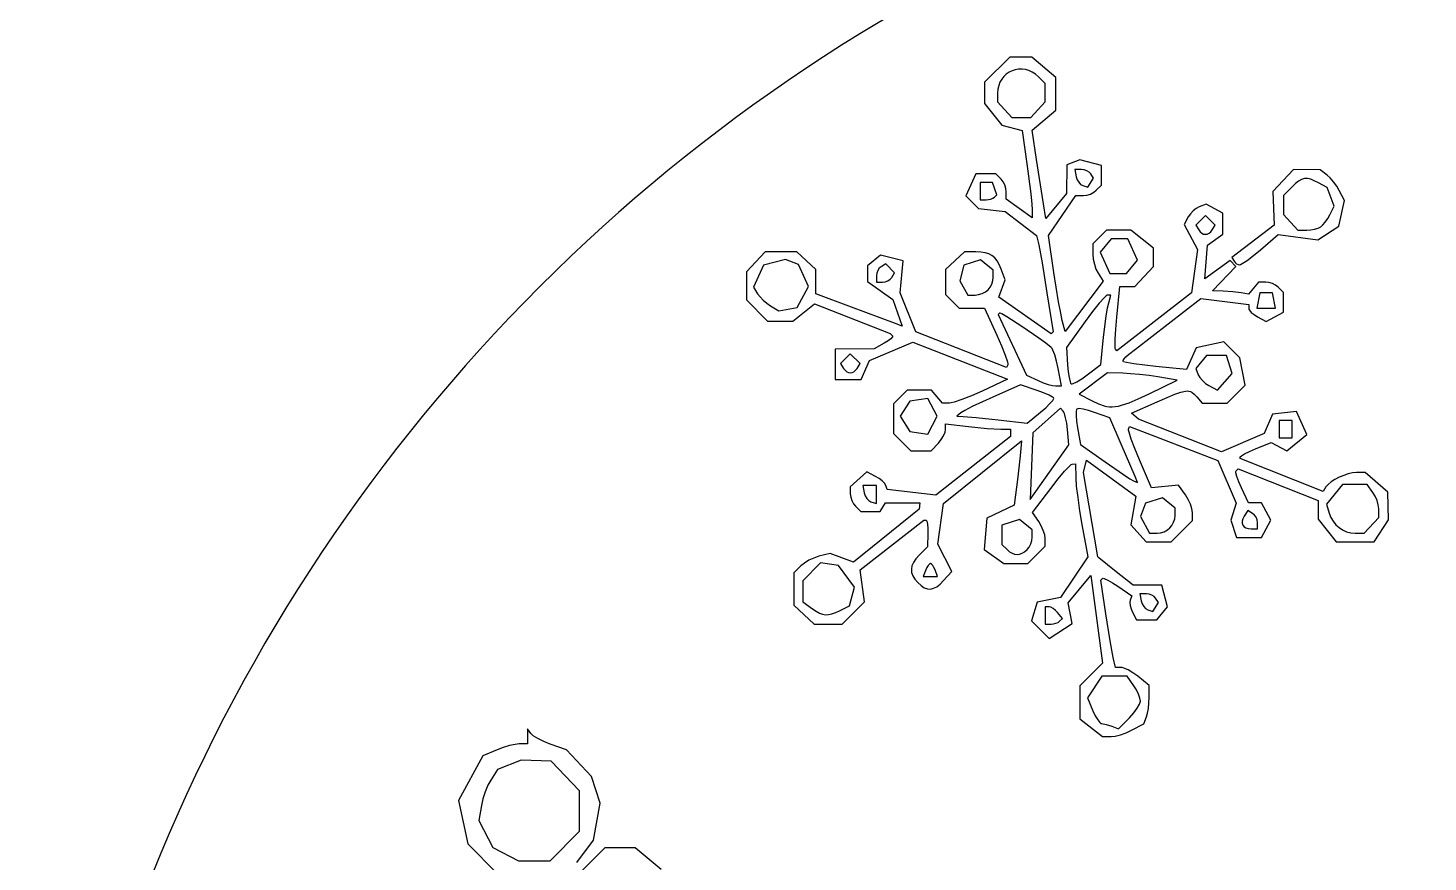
# Model space of a CAD drawing. Extents: x 0.12 to 3.38, y 0.25 to 4.33.
# Drawn here: x 0.125 to 1.427, y 2.493 to 3.269 of the extents above; entities that cross this region are included whole.
import ezdxf

# ---------------------------------------------------------------- set-up
doc = ezdxf.new("R2010")
doc.units = 0
doc.layers.add('LAYER_1', color=18, linetype='CONTINUOUS')

msp = doc.modelspace()

# ---------------------------------------------------------------- linework, layer by layer
at = {"layer": 'LAYER_1'}
msp.add_lwpolyline([(1.75, 3.5043, 0.414214), (0.125, 1.8793, 0.414214), (1.75, 0.2543, 0.414214), (3.375, 1.8793, 0.414214)], format="xyb", close=True, dxfattribs=at)
for points in [[(1.1034, 2.6263), (1.1246, 2.6096), (1.1324, 2.6096), (1.1362, 2.6101), (1.1411, 2.6113), (1.1464, 2.6132), (1.1515, 2.6155), (1.1629, 2.6214), (1.1654, 2.6279), (1.1663, 2.6313), (1.1671, 2.6359), (1.1677, 2.6409), (1.1679, 2.6459), (1.1679, 2.6573), (1.1572, 2.6657), (1.1527, 2.6689), (1.1483, 2.6716), (1.1444, 2.6734), (1.1428, 2.6739), (1.1416, 2.674), (1.1365, 2.674), (1.1344, 2.6831), (1.1315, 2.6988), (1.1276, 2.7237), (1.1229, 2.7553), (1.1245, 2.7568), (1.125, 2.757), (1.1261, 2.7567), (1.1293, 2.7553), (1.1337, 2.7528), (1.1388, 2.7495), (1.1516, 2.7405), (1.1502, 2.7365), (1.1499, 2.7344), (1.1503, 2.7316), (1.1511, 2.7285), (1.1524, 2.7254), (1.1561, 2.7184), (1.1749, 2.7184), (1.1849, 2.7303), (1.1798, 2.7506), (1.1529, 2.7506), (1.1372, 2.763), (1.1209, 2.7761), (1.1202, 2.7768), (1.1069, 2.8553), (1.1095, 2.8668), (1.1555, 2.8332), (1.1508, 2.8067), (1.1651, 2.7909), (1.1884, 2.7909), (1.2081, 2.8106), (1.2081, 2.818), (1.2076, 2.8216), (1.2063, 2.8259), (1.2042, 2.8304), (1.2017, 2.8345), (1.1953, 2.8437), (1.1699, 2.8412), (1.1588, 2.8673), (1.1545, 2.8777), (1.1512, 2.8865), (1.1492, 2.8928), (1.1487, 2.8948), (1.1487, 2.8958), (1.1497, 2.8982), (1.2317, 2.8665), (1.2488, 2.8267), (1.2439, 2.811), (1.249, 2.7949), (1.2723, 2.7949), (1.2809, 2.811), (1.2723, 2.8271), (1.2604, 2.8271), (1.2537, 2.8412), (1.2512, 2.8468), (1.2495, 2.8516), (1.2486, 2.8552), (1.2486, 2.8564), (1.2488, 2.857), (1.2506, 2.8588), (1.325, 2.8294), (1.325, 2.8121), (1.3417, 2.7909), (1.3771, 2.7909), (1.3906, 2.8114), (1.3899, 2.8372), (1.3688, 2.8553), (1.3607, 2.8553), (1.3571, 2.855), (1.353, 2.8541), (1.3488, 2.8527), (1.3446, 2.8509), (1.3407, 2.8489), (1.3372, 2.8466), (1.3344, 2.8443), (1.3323, 2.8419), (1.3297, 2.8378), (1.2525, 2.8683), (1.2525, 2.8698), (1.2536, 2.8709), (1.2567, 2.8727), (1.2613, 2.8749), (1.2669, 2.8774), (1.2814, 2.8834), (1.296, 2.8756), (1.3146, 2.8906), (1.3048, 2.9122), (1.2827, 2.9097), (1.2748, 2.8918), (1.2352, 2.8747), (1.1578, 2.9049), (1.1514, 2.9105), (1.1752, 2.9212), (1.1845, 2.9253), (1.1918, 2.9283), (1.1973, 2.9302), (1.2016, 2.9312), (1.2033, 2.9313), (1.2048, 2.9312), (1.2062, 2.9308), (1.2075, 2.9302), (1.2098, 2.9284), (1.2122, 2.9258), (1.2172, 2.9198), (1.2404, 2.9198), (1.2573, 2.9367), (1.2523, 2.962), (1.2373, 2.977), (1.2117, 2.9714), (1.2025, 2.9513), (1.1741, 2.9541), (1.1535, 2.9566), (1.1469, 2.9577), (1.144, 2.9585), (1.1438, 2.959), (1.1438, 2.9595), (1.1447, 2.9611), (1.1463, 2.9631), (1.1487, 2.9651), (1.1551, 2.9701), (1.216, 3.0174), (1.2605, 3.0118), (1.2605, 3.0082), (1.2607, 3.0074), (1.2611, 3.0065), (1.2629, 3.0044), (1.2654, 3.0023), (1.2686, 3.0003), (1.2766, 2.996), (1.2927, 3.0046), (1.2927, 3.0229), (1.2879, 3.0277), (1.2855, 3.0296), (1.2825, 3.0311), (1.2793, 3.0322), (1.2763, 3.0326), (1.2696, 3.0326), (1.2602, 3.0212), (1.2533, 3.0226), (1.2456, 3.0236), (1.2366, 3.0242), (1.2268, 3.0245), (1.2485, 3.0472), (1.2433, 3.0525), (1.2195, 3.0355), (1.222, 3.0668), (1.2363, 3.0773), (1.2363, 3.0967), (1.2208, 3.105), (1.2144, 3.1026), (1.2116, 3.1011), (1.2087, 3.0988), (1.2062, 3.0961), (1.2042, 3.0932), (1.2005, 3.0863), (1.2128, 3.0628), (1.2074, 3.0225), (1.1378, 2.9686), (1.1364, 2.97), (1.1362, 2.9708), (1.1361, 2.9728), (1.1363, 2.9793), (1.1369, 2.9887), (1.1379, 2.9999), (1.1407, 3.0285), (1.1544, 3.0285), (1.1719, 3.0472), (1.1719, 3.0642), (1.1507, 3.0809), (1.1282, 3.0809), (1.1155, 3.0682), (1.1155, 3.0584), (1.1159, 3.054), (1.1169, 3.0492), (1.1184, 3.0447), (1.1203, 3.0409), (1.1251, 3.0333), (1.0898, 2.9866), (1.087, 2.9969), (1.0856, 3.0036), (1.0836, 3.0143), (1.0792, 3.0415), (1.0741, 3.0758), (1.0998, 3.1131), (1.1068, 3.1131), (1.1099, 3.1135), (1.1132, 3.1145), (1.1163, 3.1161), (1.1187, 3.118), (1.1236, 3.1228), (1.1236, 3.1412), (1.1034, 3.1462), (1.0913, 3.1416), (1.091, 3.1151), (1.0718, 3.0916), (1.0695, 3.1054), (1.063, 3.1465), (1.0589, 3.1738), (1.0809, 3.1926), (1.0809, 3.2229), (1.0586, 3.242), (1.0383, 3.242), (1.0148, 3.2185), (1.0148, 3.1988), (1.0308, 3.1785), (1.0498, 3.1737), (1.0545, 3.1404), (1.0577, 3.1147), (1.0587, 3.1052), (1.0591, 3.0998), (1.0591, 3.0924), (1.0349, 3.1096), (1.0349, 3.1166), (1.0345, 3.1197), (1.0335, 3.123), (1.032, 3.126), (1.0301, 3.1284), (1.0253, 3.1333), (1.0066, 3.1333), (0.9972, 3.1128), (1.009, 3.1011), (1.0339, 3.0982), (1.0632, 3.0758), (1.0652, 3.0673), (1.0683, 3.0506), (1.0728, 3.0225), (1.0785, 2.9862), (1.0767, 2.9843), (1.0281, 3.0185), (1.0338, 3.0346), (1.0301, 3.0446), (1.0283, 3.0488), (1.0264, 3.0522), (1.0242, 3.055), (1.0216, 3.0572), (1.0187, 3.0588), (1.0152, 3.0599), (1.0112, 3.0605), (1.0065, 3.0607), (0.9962, 3.0608), (0.9785, 3.0443), (0.9785, 3.021), (0.9912, 3.0084), (1.0148, 3.0084), (1.0263, 2.9832), (1.0306, 2.9732), (1.034, 2.9647), (1.0361, 2.9585), (1.0365, 2.9566), (1.0365, 2.9556), (1.0351, 2.9531), (0.9507, 2.9862), (0.9364, 3.0225), (0.9389, 3.0524), (0.918, 3.0576), (0.906, 3.0477), (0.906, 3.0331), (0.9294, 3.0165), (0.9381, 2.9915), (0.9311, 2.9943), (0.8909, 3.0093), (0.8577, 3.0215), (0.8577, 3.0443), (0.8401, 3.0608), (0.8107, 3.0608), (0.7932, 3.0421), (0.7932, 3.0161), (0.813, 2.9963), (0.8365, 2.9963), (0.8567, 3.0122), (0.9271, 2.9846), (0.929, 2.9827), (0.9292, 2.9822), (0.929, 2.9816), (0.9276, 2.9799), (0.925, 2.9779), (0.9215, 2.9757), (0.9121, 2.9706), (0.8758, 2.9701), (0.8758, 2.9419), (0.9, 2.9419), (0.9078, 2.9597), (0.9481, 2.9765), (1.0362, 2.9421), (1.0124, 2.9311), (1.0026, 2.9268), (0.9937, 2.9233), (0.9865, 2.9209), (0.9838, 2.9202), (0.982, 2.92), (0.9755, 2.9198), (0.9655, 2.9319), (0.9429, 2.9319), (0.9302, 2.9192), (0.9302, 2.8916), (0.9463, 2.8755), (0.9652, 2.8755), (0.9719, 2.8828), (0.9745, 2.8861), (0.9766, 2.8896), (0.978, 2.8928), (0.9785, 2.8955), (0.9785, 2.9007), (0.9997, 2.8982), (1.0173, 2.8964), (1.0299, 2.8956), (1.039, 2.8956), (1.039, 2.8888), (0.9693, 2.8342), (0.9242, 2.8395), (0.9228, 2.8434), (0.9216, 2.8453), (0.9195, 2.8475), (0.9166, 2.8497), (0.9134, 2.8517), (0.9054, 2.856), (0.8899, 2.842), (0.8899, 2.8354), (0.8903, 2.8324), (0.8913, 2.8293), (0.8929, 2.8263), (0.8947, 2.8239), (0.8996, 2.8191), (0.9176, 2.8191), (0.9226, 2.8271), (0.9544, 2.8271), (0.954, 2.8211), (0.8927, 2.7719), (0.8712, 2.78), (0.8607, 2.7774), (0.8561, 2.7758), (0.8514, 2.7737), (0.8472, 2.7711), (0.8439, 2.7684), (0.8375, 2.7621), (0.8375, 2.7318), (0.8562, 2.7143), (0.8822, 2.7143), (0.903, 2.7351), (0.899, 2.7648), (0.9584, 2.811), (0.9604, 2.811), (0.9608, 2.8107), (0.9612, 2.81), (0.9617, 2.8074), (0.9621, 2.8034), (0.9621, 2.7986), (0.9617, 2.7862), (0.954, 2.7784), (0.9509, 2.775), (0.9487, 2.7717), (0.9472, 2.7684), (0.9467, 2.7653), (0.9469, 2.7622), (0.948, 2.7591), (0.9499, 2.756), (0.9526, 2.7529), (0.9557, 2.7501), (0.9587, 2.7482), (0.9616, 2.7471), (0.9645, 2.7469), (0.9674, 2.7476), (0.9704, 2.7491), (0.9734, 2.7515), (0.9767, 2.7548), (0.9842, 2.7631), (0.9712, 2.7888), (0.9765, 2.8264), (1.049, 2.8848), (1.0489, 2.8811), (1.0479, 2.8709), (1.0456, 2.8513), (1.0424, 2.8251), (1.0168, 2.813), (1.0143, 2.7836), (1.0327, 2.7707), (1.0551, 2.7707), (1.0712, 2.7868), (1.0712, 2.794), (1.0707, 2.7974), (1.0694, 2.8015), (1.0675, 2.8058), (1.0652, 2.8097), (1.0593, 2.8182), (1.0763, 2.8406), (1.0832, 2.8494), (1.0892, 2.8566), (1.0938, 2.8614), (1.0954, 2.8628), (1.0964, 2.8632), (1.0994, 2.8634), (1.0996, 2.8503), (1.1001, 2.8428), (1.1014, 2.8322), (1.1032, 2.8197), (1.1053, 2.807), (1.1108, 2.7768), (1.0853, 2.7392), (1.0638, 2.7348), (1.0583, 2.7174), (1.0747, 2.701), (1.0962, 2.715), (1.0925, 2.7342), (1.1137, 2.7596), (1.1244, 2.6778), (1.1034, 2.6568)], [(1.0579, 3.1856), (1.0712, 3.2004), (1.0712, 3.2173), (1.0649, 3.2236), (1.062, 3.2261), (1.059, 3.228), (1.0559, 3.2294), (1.0527, 3.2303), (1.0496, 3.2307), (1.0464, 3.2306), (1.0433, 3.2301), (1.0404, 3.2292), (1.0376, 3.2278), (1.035, 3.226), (1.0327, 3.2239), (1.0307, 3.2214), (1.0291, 3.2186), (1.0279, 3.2155), (1.0271, 3.2121), (1.0269, 3.2083), (1.0269, 3.2004), (1.0402, 3.1856)], [(1.1107, 3.1208), (1.116, 3.1292), (1.1135, 3.1333), (1.112, 3.1348), (1.1099, 3.1361), (1.1075, 3.137), (1.1049, 3.1373), (1.0988, 3.1373), (1.1001, 3.1306), (1.101, 3.1278), (1.1024, 3.1254), (1.1041, 3.1234), (1.1061, 3.1223)], [(1.2448, 3.0554), (1.2468, 3.052), (1.2479, 3.0507), (1.2492, 3.0497), (1.2506, 3.0489), (1.252, 3.0487), (1.2529, 3.049), (1.2545, 3.0498), (1.259, 3.0528), (1.2649, 3.0573), (1.2715, 3.0627), (1.2879, 3.0768), (1.3248, 3.0718), (1.3444, 3.0847), (1.3497, 3.1086), (1.3447, 3.1179), (1.3423, 3.1219), (1.3393, 3.1259), (1.3362, 3.1295), (1.3334, 3.1321), (1.327, 3.137), (1.3022, 3.1373), (1.283, 3.1168), (1.2842, 3.0855)], [(1.3274, 3.084), (1.3294, 3.0858), (1.3317, 3.0884), (1.334, 3.0916), (1.336, 3.095), (1.3401, 3.1031), (1.3335, 3.1207), (1.3255, 3.1249), (1.3215, 3.1269), (1.3181, 3.1282), (1.3151, 3.1288), (1.3123, 3.1288), (1.3097, 3.128), (1.3069, 3.1265), (1.304, 3.1242), (1.3008, 3.1212), (1.2927, 3.1131), (1.2927, 3.0956), (1.3061, 3.0809), (1.3145, 3.081), (1.3181, 3.0812), (1.3218, 3.0819), (1.325, 3.0828)], [(1.0239, 3.1115), (1.0263, 3.1139), (1.022, 3.1252), (1.0108, 3.1252), (1.0108, 3.1091), (1.0161, 3.1091), (1.0184, 3.1093), (1.0206, 3.1098), (1.0226, 3.1106)], [(1.2265, 3.0812), (1.2292, 3.0856), (1.2202, 3.0946), (1.2113, 3.0856), (1.214, 3.0812), (1.2154, 3.0794), (1.2169, 3.0781), (1.2185, 3.0773), (1.2202, 3.077), (1.2219, 3.0773), (1.2236, 3.0781), (1.2251, 3.0794)], [(1.1467, 3.0406), (1.157, 3.0529), (1.1479, 3.0728), (1.1326, 3.0728), (1.1224, 3.0605), (1.1314, 3.0406)], [(0.8234, 3.0058), (0.8404, 3.0088), (0.851, 3.0285), (0.8416, 3.0489), (0.8295, 3.0536), (0.8091, 3.0484), (0.7997, 3.0279), (0.8037, 3.0215), (0.8059, 3.0187), (0.8089, 3.0156), (0.8122, 3.0128), (0.8156, 3.0105)], [(0.9284, 3.0369), (0.9311, 3.0413), (0.9228, 3.0496), (0.9185, 3.0469), (0.9168, 3.0454), (0.9154, 3.0433), (0.9144, 3.0408), (0.9141, 3.0384), (0.9141, 3.0326), (0.9199, 3.0326), (0.9224, 3.0329), (0.9248, 3.0338), (0.9269, 3.0352)], [(1.018, 3.0253), (1.0199, 3.0277), (1.0214, 3.0307), (1.0225, 3.0339), (1.0228, 3.0369), (1.0228, 3.0437), (1.0111, 3.0534), (0.9955, 3.0484), (0.9917, 3.0337), (0.9991, 3.0205), (1.0061, 3.0205), (1.0092, 3.0209), (1.0125, 3.0219), (1.0156, 3.0234)], [(1.2853, 3.0084), (1.2826, 3.0225), (1.2707, 3.0225), (1.268, 3.0084)], [(1.1103, 2.9462), (1.1228, 2.956), (1.1255, 2.9812), (1.128, 3.001), (1.1292, 3.0087), (1.1302, 3.0134), (1.1322, 3.0205), (1.1289, 3.0203), (1.1278, 3.0197), (1.1262, 3.0183), (1.1215, 3.013), (1.1153, 3.0052), (1.1083, 2.9958), (1.091, 2.9716), (1.092, 2.9555), (1.0925, 2.9491), (1.0934, 2.9437), (1.0943, 2.9398), (1.0948, 2.9385), (1.0953, 2.9379), (1.0961, 2.9378), (1.0973, 2.9381), (1.1007, 2.9397), (1.1052, 2.9425)], [(1.0862, 2.9359), (1.0832, 2.9523), (1.0818, 2.9589), (1.0801, 2.9648), (1.0783, 2.9693), (1.0775, 2.9708), (1.0767, 2.9717), (1.0718, 2.9756), (1.0652, 2.9805), (1.0495, 2.9913), (1.0354, 3.0003), (1.0308, 3.0029), (1.0294, 3.0035), (1.0288, 3.0036), (1.0275, 3.0023), (1.0537, 2.9459), (1.0646, 2.9409), (1.0693, 2.9389), (1.0739, 2.9373), (1.078, 2.9363), (1.0809, 2.9359)], [(0.8962, 2.9523), (0.8989, 2.9567), (0.8899, 2.9657), (0.8809, 2.9567), (0.8837, 2.9523), (0.885, 2.9505), (0.8866, 2.9492), (0.8882, 2.9484), (0.8899, 2.9481), (0.8916, 2.9484), (0.8932, 2.9492), (0.8948, 2.9505)], [(1.2313, 2.9321), (1.2451, 2.9474), (1.2398, 2.9641), (1.2212, 2.9641), (1.2113, 2.9521), (1.2135, 2.9463), (1.215, 2.9437), (1.2174, 2.9409), (1.2203, 2.9383), (1.2235, 2.9363)], [(1.1679, 2.9287), (1.194, 2.9412), (1.1759, 2.9443), (1.1678, 2.9455), (1.1589, 2.9465), (1.1505, 2.9473), (1.1435, 2.9477), (1.1291, 2.948), (1.1027, 2.9284), (1.1149, 2.9221), (1.1208, 2.9193), (1.126, 2.9174), (1.1285, 2.9168), (1.1311, 2.9165), (1.1336, 2.9165), (1.1363, 2.9167), (1.1392, 2.9172), (1.1422, 2.9179), (1.1492, 2.9203), (1.1576, 2.9239)], [(1.0544, 2.9013), (1.0669, 2.9115), (1.0717, 2.9157), (1.0756, 2.9195), (1.0783, 2.9224), (1.079, 2.9235), (1.0793, 2.9242), (1.079, 2.9247), (1.078, 2.9255), (1.0747, 2.9273), (1.0697, 2.9295), (1.0637, 2.9317), (1.0481, 2.9368), (1.0224, 2.9256), (1.0031, 2.9167), (0.9963, 2.9132), (0.9928, 2.911), (0.989, 2.9077), (0.9948, 2.9075), (1.0069, 2.9064), (1.0275, 2.9043)], [(0.9619, 2.8911), (0.9708, 2.9077), (0.9619, 2.9243), (0.9451, 2.9218), (0.9363, 2.9077), (0.9451, 2.8936)], [(1.0571, 2.8304), (1.093, 2.8811), (1.0918, 2.8954), (1.0912, 2.9012), (1.0902, 2.9063), (1.0891, 2.9103), (1.0885, 2.9116), (1.088, 2.9124), (1.0853, 2.9152), (1.0597, 2.8922)], [(1.1571, 2.8462), (1.1548, 2.8517), (1.1419, 2.8818), (1.1312, 2.9062), (1.117, 2.9113), (1.1113, 2.9132), (1.1064, 2.9143), (1.1026, 2.9148), (1.1014, 2.9147), (1.1007, 2.9144), (1.1003, 2.9136), (1.1001, 2.9123), (1.1, 2.9084), (1.1004, 2.903), (1.1013, 2.8969), (1.104, 2.8815), (1.1268, 2.8654), (1.144, 2.8535), (1.15, 2.8496), (1.1533, 2.8477)], [(1.3008, 2.8875), (1.3008, 2.9037), (1.2887, 2.9037), (1.2887, 2.8875)], [(0.9141, 2.8264), (0.9141, 2.8432), (0.9014, 2.8432), (0.9027, 2.8365), (0.9036, 2.8338), (0.9051, 2.8313), (0.907, 2.8293), (0.909, 2.8281)], [(1.368, 2.7989), (1.3814, 2.8136), (1.3814, 2.8216), (1.3809, 2.8253), (1.3798, 2.8294), (1.3781, 2.8334), (1.376, 2.8369), (1.3707, 2.8442), (1.3476, 2.8442), (1.3328, 2.826), (1.3354, 2.8175), (1.3369, 2.8135), (1.3389, 2.81), (1.3415, 2.8068), (1.3445, 2.8041), (1.3478, 2.8019), (1.3514, 2.8003), (1.3553, 2.7993), (1.3594, 2.7989)], [(1.1872, 2.8038), (1.1891, 2.8062), (1.1906, 2.8091), (1.1917, 2.8123), (1.192, 2.8153), (1.192, 2.8221), (1.1803, 2.8318), (1.1646, 2.8268), (1.1598, 2.8144), (1.1681, 2.7989), (1.1753, 2.7989), (1.1784, 2.7993), (1.1817, 2.8003), (1.1848, 2.8019)], [(1.2686, 2.8029), (1.2686, 2.8087), (1.2682, 2.8112), (1.2673, 2.8137), (1.2658, 2.8158), (1.2641, 2.8173), (1.2596, 2.8201), (1.2563, 2.8147), (1.2551, 2.8123), (1.2545, 2.8101), (1.2545, 2.8081), (1.2551, 2.8064), (1.2563, 2.8049), (1.2579, 2.8039), (1.2601, 2.8032), (1.2628, 2.8029)], [(1.0543, 2.7836), (1.0561, 2.786), (1.0577, 2.789), (1.0587, 2.7922), (1.0591, 2.7952), (1.0591, 2.802), (1.0474, 2.8117), (1.0309, 2.8064), (1.0309, 2.7884), (1.0357, 2.7836), (1.038, 2.7816), (1.0404, 2.7802), (1.0427, 2.7793), (1.045, 2.779), (1.0473, 2.7793), (1.0496, 2.7802), (1.052, 2.7816)], [(0.8805, 2.7271), (0.8892, 2.7314), (0.8938, 2.7486), (0.879, 2.7687), (0.8622, 2.7712), (0.8456, 2.7546), (0.8456, 2.7349), (0.8546, 2.7286), (0.8581, 2.7263), (0.8612, 2.7246), (0.8641, 2.7235), (0.8668, 2.723), (0.8697, 2.7231), (0.8728, 2.7239), (0.8763, 2.7252)], [(0.9711, 2.7586), (0.9688, 2.7647), (0.9677, 2.767), (0.9665, 2.7689), (0.9654, 2.7702), (0.9644, 2.7707), (0.9635, 2.7702), (0.9623, 2.7689), (0.9612, 2.767), (0.9601, 2.7647), (0.9578, 2.7586)], [(1.1712, 2.726), (1.1764, 2.7345), (1.1739, 2.7385), (1.1725, 2.7401), (1.1704, 2.7413), (1.1679, 2.7422), (1.1653, 2.7425), (1.1592, 2.7425), (1.1605, 2.7358), (1.1614, 2.7331), (1.1628, 2.7306), (1.1646, 2.7287), (1.1665, 2.7275)], [(1.0846, 2.717), (1.0872, 2.7196), (1.0827, 2.725), (1.0807, 2.7271), (1.0785, 2.7288), (1.0764, 2.73), (1.0747, 2.7304), (1.0712, 2.7304), (1.0712, 2.7143), (1.0766, 2.7143), (1.0788, 2.7145), (1.0811, 2.7151), (1.0831, 2.7159)], [(1.1393, 2.6169), (1.1496, 2.6272), (1.1535, 2.6316), (1.1568, 2.636), (1.159, 2.6399), (1.1596, 2.6415), (1.1598, 2.6427), (1.1593, 2.6455), (1.158, 2.6491), (1.156, 2.6531), (1.1535, 2.657), (1.1473, 2.666), (1.1237, 2.666), (1.1105, 2.6458), (1.1155, 2.6337), (1.1177, 2.629), (1.12, 2.6252), (1.1221, 2.6226), (1.123, 2.6219), (1.1237, 2.6217), (1.1278, 2.621), (1.1331, 2.6193)], [(0.6106, 2.4941), (0.638, 2.5215), (0.638, 2.5591), (0.6117, 2.5869), (0.5836, 2.5876), (0.5618, 2.579), (0.5554, 2.5692), (0.5527, 2.5643), (0.5502, 2.5582), (0.5481, 2.5516), (0.5467, 2.5455), (0.5445, 2.5316), (0.5575, 2.5063), (0.5812, 2.4941)]]:
    msp.add_lwpolyline(points, close=True, dxfattribs=at)
for points in [[(0.6354, 2.4925), (0.651, 2.5133), (0.6573, 2.5477), (0.649, 2.5726), (0.6259, 2.5972), (0.6108, 2.6026), (0.6047, 2.605), (0.5992, 2.6077), (0.595, 2.6103), (0.5936, 2.6115), (0.5927, 2.6125), (0.5897, 2.6169), (0.5896, 2.6028), (0.582, 2.6028), (0.578, 2.6024), (0.5728, 2.6012), (0.567, 2.5995), (0.5613, 2.5973), (0.5482, 2.5918), (0.5253, 2.5503), (0.534, 2.5097), (0.5616, 2.482)], [(0.7139, 2.4858), (0.6897, 2.5062), (0.6615, 2.5062), (0.638, 2.4826)]]:
    msp.add_lwpolyline(points, dxfattribs=at)

doc.saveas('drawing.dxf')
